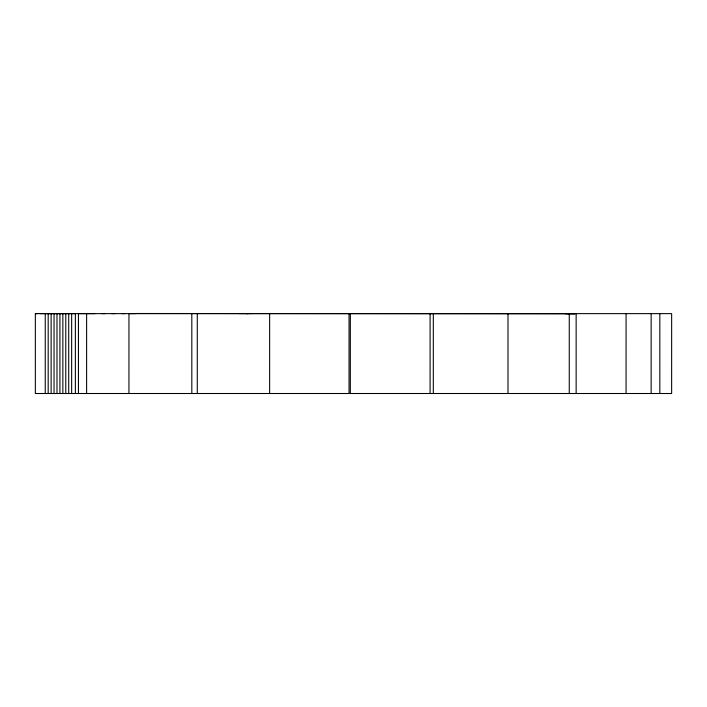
<?xml version="1.0" encoding="UTF-8"?>
<svg xmlns="http://www.w3.org/2000/svg" width="707" height="707" viewBox="0 0 707 707"><rect width="100%" height="100%" fill="white"/><g stroke="black" fill="none" stroke-linecap="round" stroke-linejoin="round"><path stroke-width="1.06" d="M37.71 313.625L35.359 313.625L35.35 393.507L671.641 393.507L671.65 313.634L44.815 313.625M45.248 393.507L45.257 313.625M48.182 393.507L48.191 313.625M51.116 393.507L51.125 313.625M54.05 393.507L54.059 313.625M56.984 393.507L56.984 313.625M59.918 393.507L59.918 313.625M62.852 393.507L62.852 313.625M65.778 393.507L65.786 313.625M68.712 393.507L68.72 313.625M71.646 393.507L71.654 313.625M75.366 393.507L75.366 313.625L35.359 313.625M78.442 393.507L78.45 313.625L94.818 313.625M86.616 393.507L86.625 313.634M128.948 393.507L128.957 313.625L135.691 313.625M191.818 393.507L191.818 313.625M197.28 393.507L197.288 313.634M269.632 393.507L269.641 313.634M349.037 393.507L349.046 313.634M350.327 393.507L350.336 313.634M430.086 393.507L430.095 313.634M433.311 393.507L433.32 313.634M507.988 393.507L507.988 313.634M569.259 393.507L569.268 313.634M576.143 393.507L576.143 313.634M626.066 393.507L626.075 313.634M651.147 393.507L651.147 313.634M659.834 393.507L659.843 313.634M40.052 313.625L44.002 313.625M101.879 313.625L105.007 313.625M111.812 313.625L114.941 313.625M121.745 313.625L124.874 313.625M246.451 313.625L247.918 313.634M565.556 313.758L575.003 313.767L239.116 313.555M252.319 313.563L135.947 313.493"/></g></svg>
